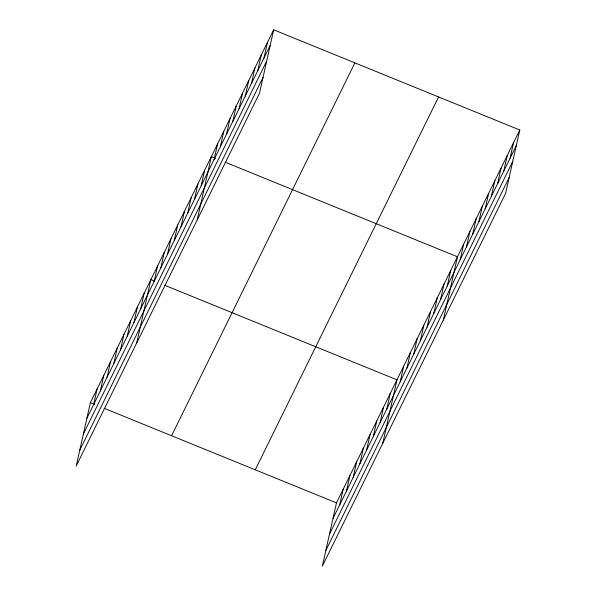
<?xml version="1.0" encoding="UTF-8"?>
<svg xmlns="http://www.w3.org/2000/svg" width="596" height="596" viewBox="0 0 596 596"><rect width="100%" height="100%" fill="white"/><g stroke="black" fill="none" stroke-linecap="round" stroke-linejoin="round"><path stroke-width="0.89" d="M273.676 29.8L90.376 402.673L76.221 465.998L259.528 93.118L273.676 29.8L519.779 130.002L505.624 193.327L322.324 566.2L336.472 502.882L519.779 130.002M93.617 404.595L97.096 389.002M100.337 390.916L103.823 375.331M107.056 377.246L110.543 361.66M113.776 363.575L117.263 347.99M120.496 349.904L123.983 334.311M127.224 336.233L130.703 320.641M133.944 322.555L137.423 306.97M140.663 308.884L144.15 293.299M136.715 342.946L150.87 279.628L154.29 281.021M154.103 281.543L157.59 265.958M160.823 267.872L164.31 252.279M167.543 254.201L171.03 238.609M174.27 240.523L177.75 224.938M180.99 226.852L184.469 211.267M187.71 213.182L191.197 197.596M194.43 199.511L197.917 183.918M201.15 185.84L204.637 170.247M197.201 219.894L211.356 156.577L215.633 158.32M214.106 159.49L217.592 143.897M220.334 146.81L223.82 131.224M226.569 134.13L230.056 118.544M232.805 121.457L236.284 105.864M239.033 108.777L242.52 93.192M245.269 96.098L248.748 80.512M251.497 83.425L254.984 67.832M257.733 70.745L261.212 55.152M263.961 58.065L267.448 42.48M339.713 504.797L343.192 489.212M346.432 491.126L349.919 475.533M353.152 477.456L356.639 461.863M359.872 463.777L363.359 448.192M366.592 450.107L370.079 434.521M373.32 436.436L376.799 420.85M380.039 422.765L383.519 407.18M386.759 409.094L390.246 393.502M382.811 443.148L396.966 379.831L164.548 285.193M400.199 381.745L403.686 366.16M406.919 368.075L410.406 352.489M413.639 354.404L417.125 338.819M420.366 340.733L423.845 325.14M427.086 327.062L430.565 311.47M433.806 313.392L437.293 297.799M440.526 299.714L444.013 284.128M447.246 286.043L450.732 270.457M443.297 320.104L457.452 256.787L225.035 162.149M460.201 259.692L463.688 244.107M466.43 247.02L469.916 231.427M472.665 234.34L476.152 218.747M478.901 221.66L482.38 206.074M485.129 208.98L488.616 193.395M491.365 196.308L494.844 180.715M497.593 183.628L501.08 168.042M503.829 170.948L507.308 155.362M510.057 158.275L513.543 142.682M86.897 418.265L270.197 45.385M83.373 434.015L266.673 61.142M79.745 450.241L263.045 77.368M171.588 435.743L354.888 62.871M255.259 469.812L438.567 96.939M332.993 518.468L516.292 145.595M329.469 534.217L512.769 161.345M325.841 550.451L509.14 177.571M90.376 402.673L94.652 404.416M104.054 408.245L336.472 502.882"/></g></svg>
